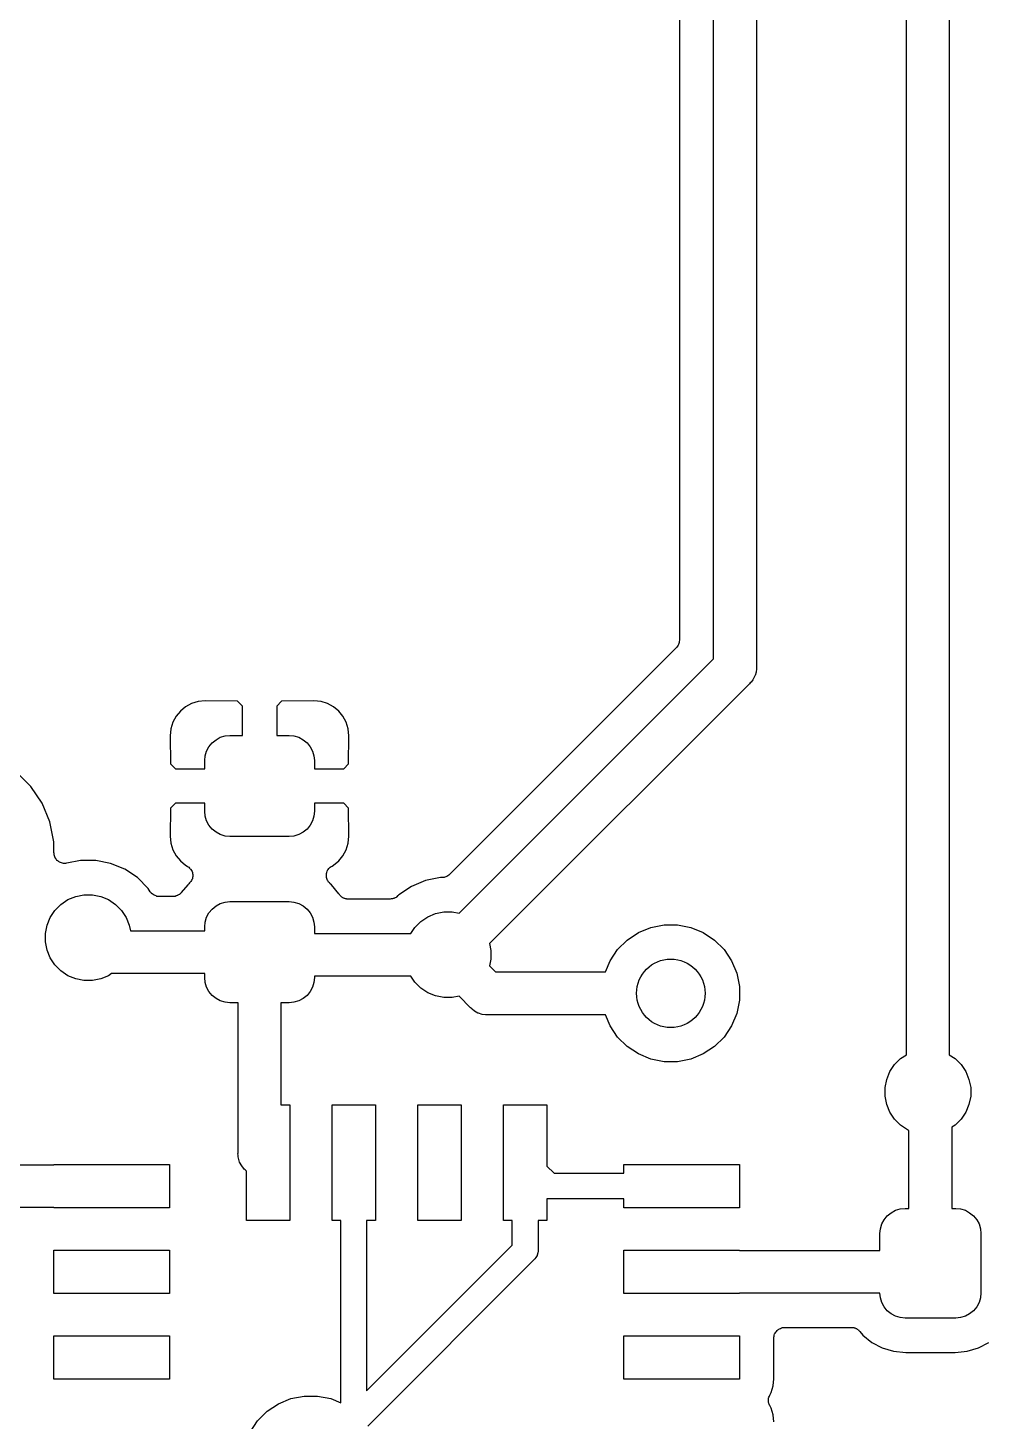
# Model space of a CAD drawing. Extents: x 113.2 to 188.8, y -123.8 to -78.2.
# Drawn here: x 157.05 to 162.61, y -111.52 to -103.39 of the extents above; entities that cross this region are included whole.
import ezdxf

# ---------------------------------------------------------------- set-up
doc = ezdxf.new("R2010")
doc.units = 0
doc.layers.add('BLACK', color=7, linetype='CONTINUOUS')

msp = doc.modelspace()

# ---------------------------------------------------------------- linework, layer by layer
at = {"layer": 'BLACK', "linetype": 'CONTINUOUS'}
for p, q in [((161.05, -107.073), (161.05, -97.4311)), ((161.3, -97.4768), (161.3, -107.119)), ((162.425, -99.9061), (162.425, -109.383)), ((162.175, -109.383), (162.175, -99.9605)), ((160.85, -103.078), (160.85, -106.964)), ((160.842, -106.994), (160.839, -106.999)), ((160.845, -106.989), (160.842, -106.994)), ((160.847, -106.983), (160.845, -106.989)), ((160.845, -106.989), (160.845, -106.989)), ((160.845, -106.989), (160.845, -106.989)), ((160.849, -106.977), (160.847, -106.983)), ((160.85, -106.965), (160.849, -106.971)), ((160.849, -106.971), (160.849, -106.977)), ((160.849, -106.977), (160.849, -106.977)), ((160.849, -106.977), (160.849, -106.977)), ((160.85, -106.964), (160.85, -106.965)), ((160.85, -106.965), (160.85, -106.965)), ((160.85, -106.965), (160.85, -106.965)), ((160.85, -106.965), (160.85, -106.965)), ((160.832, -107.009), (159.509, -108.332)), ((159.666, -108.457), (161.05, -107.073)), ((160.835, -107.004), (160.832, -107.009)), ((160.839, -107), (160.835, -107.004)), ((160.839, -106.999), (160.839, -107)), ((160.839, -107), (160.839, -107)), ((161.298, -107.15), (161.292, -107.171)), ((161.3, -107.131), (161.298, -107.15)), ((161.3, -107.119), (161.301, -107.125)), ((161.301, -107.125), (161.3, -107.131)), ((161.3, -107.131), (161.3, -107.131)), ((161.259, -107.218), (159.843, -108.634)), ((161.264, -107.214), (161.259, -107.218)), ((161.268, -107.209), (161.264, -107.214)), ((161.279, -107.195), (161.268, -107.209)), ((161.268, -107.209), (161.268, -107.209)), ((161.291, -107.173), (161.279, -107.195)), ((161.292, -107.171), (161.291, -107.173)), ((158.083, -107.319), (158.041, -107.323)), ((158.271, -107.32), (158.083, -107.319)), ((158.3, -107.349), (158.271, -107.32)), ((158.529, -107.32), (158.5, -107.349)), ((158.717, -107.319), (158.529, -107.32)), ((158.759, -107.323), (158.717, -107.319)), ((157.938, -107.378), (157.913, -107.408)), ((157.968, -107.353), (157.938, -107.378)), ((158.003, -107.334), (157.968, -107.353)), ((158.041, -107.323), (158.003, -107.334)), ((158.3, -107.52), (158.3, -107.349)), ((158.5, -107.349), (158.5, -107.52)), ((158.797, -107.334), (158.759, -107.323)), ((158.832, -107.353), (158.797, -107.334)), ((158.862, -107.378), (158.832, -107.353)), ((158.887, -107.408), (158.862, -107.378)), ((157.883, -107.481), (157.879, -107.523)), ((157.894, -107.443), (157.883, -107.481)), ((157.913, -107.408), (157.894, -107.443)), ((158.906, -107.443), (158.887, -107.408)), ((158.917, -107.481), (158.906, -107.443)), ((158.921, -107.523), (158.917, -107.481)), ((157.879, -107.523), (157.88, -107.686)), ((158.105, -107.586), (158.123, -107.563)), ((158.123, -107.563), (158.146, -107.545)), ((158.146, -107.545), (158.171, -107.531)), ((158.171, -107.531), (158.199, -107.523)), ((158.199, -107.523), (158.227, -107.52)), ((158.227, -107.52), (158.3, -107.52)), ((158.5, -107.52), (158.572, -107.52)), ((158.572, -107.52), (158.601, -107.523)), ((158.601, -107.523), (158.629, -107.531)), ((158.629, -107.531), (158.654, -107.545)), ((158.654, -107.545), (158.677, -107.563)), ((158.677, -107.563), (158.695, -107.586)), ((158.92, -107.686), (158.921, -107.523)), ((158.08, -107.667), (158.083, -107.639)), ((158.083, -107.639), (158.091, -107.611)), ((158.091, -107.611), (158.105, -107.586)), ((158.695, -107.586), (158.709, -107.611)), ((158.709, -107.611), (158.717, -107.639)), ((158.717, -107.639), (158.72, -107.667)), ((157.88, -107.686), (157.909, -107.715)), ((157.909, -107.715), (158.08, -107.715)), ((158.08, -107.715), (158.08, -107.667)), ((158.72, -107.667), (158.72, -107.715)), ((158.72, -107.715), (158.891, -107.715)), ((158.891, -107.715), (158.92, -107.686)), ((157.066, -107.818), (156.982, -107.734)), ((157.132, -107.916), (157.066, -107.818)), ((157.177, -108.025), (157.132, -107.916)), ((157.88, -107.944), (157.879, -108.107)), ((157.909, -107.915), (157.88, -107.944)), ((158.08, -107.915), (157.909, -107.915)), ((158.08, -107.962), (158.08, -107.915)), ((158.083, -107.991), (158.08, -107.962)), ((158.72, -107.962), (158.717, -107.991)), ((158.891, -107.915), (158.72, -107.915)), ((158.72, -107.915), (158.72, -107.962)), ((158.92, -107.944), (158.891, -107.915)), ((158.921, -108.107), (158.92, -107.944)), ((157.2, -108.141), (157.177, -108.025)), ((158.091, -108.019), (158.083, -107.991)), ((158.105, -108.044), (158.091, -108.019)), ((158.123, -108.067), (158.105, -108.044)), ((158.695, -108.044), (158.677, -108.067)), ((158.709, -108.019), (158.695, -108.044)), ((158.717, -107.991), (158.709, -108.019)), ((157.879, -108.107), (157.883, -108.149)), ((158.146, -108.085), (158.123, -108.067)), ((158.171, -108.099), (158.146, -108.085)), ((158.199, -108.107), (158.171, -108.099)), ((158.227, -108.11), (158.199, -108.107)), ((158.572, -108.11), (158.227, -108.11)), ((158.601, -108.107), (158.572, -108.11)), ((158.629, -108.099), (158.601, -108.107)), ((158.654, -108.085), (158.629, -108.099)), ((158.677, -108.067), (158.654, -108.085)), ((158.917, -108.149), (158.921, -108.107)), ((157.2, -108.204), (157.2, -108.141)), ((157.201, -108.21), (157.2, -108.204)), ((157.201, -108.216), (157.201, -108.21)), ((157.201, -108.217), (157.201, -108.216)), ((157.201, -108.216), (157.201, -108.216)), ((157.883, -108.149), (157.894, -108.187)), ((157.894, -108.187), (157.913, -108.222)), ((158.887, -108.222), (158.906, -108.187)), ((158.906, -108.187), (158.917, -108.149)), ((157.203, -108.222), (157.201, -108.217)), ((157.205, -108.228), (157.203, -108.222)), ((157.208, -108.234), (157.205, -108.228)), ((157.205, -108.228), (157.205, -108.228)), ((157.205, -108.228), (157.205, -108.228)), ((157.21, -108.239), (157.208, -108.234)), ((157.211, -108.239), (157.21, -108.239)), ((157.21, -108.239), (157.21, -108.239)), ((157.214, -108.244), (157.211, -108.239)), ((157.218, -108.248), (157.214, -108.244)), ((157.218, -108.249), (157.218, -108.248)), ((157.223, -108.252), (157.218, -108.249)), ((157.218, -108.249), (157.218, -108.249)), ((157.227, -108.256), (157.223, -108.252)), ((157.228, -108.256), (157.227, -108.256)), ((157.233, -108.259), (157.228, -108.256)), ((157.228, -108.256), (157.228, -108.256)), ((157.238, -108.262), (157.233, -108.259)), ((157.244, -108.264), (157.238, -108.262)), ((157.238, -108.262), (157.238, -108.262)), ((157.238, -108.262), (157.238, -108.262)), ((157.25, -108.266), (157.244, -108.264)), ((157.256, -108.267), (157.25, -108.266)), ((157.25, -108.266), (157.25, -108.266)), ((157.25, -108.266), (157.25, -108.266)), ((157.262, -108.267), (157.256, -108.267)), ((157.268, -108.267), (157.262, -108.267)), ((157.262, -108.267), (157.262, -108.267)), ((157.262, -108.267), (157.262, -108.267)), ((157.274, -108.266), (157.268, -108.267)), ((157.275, -108.266), (157.274, -108.266)), ((157.356, -108.25), (157.275, -108.266)), ((157.275, -108.266), (157.275, -108.266)), ((157.275, -108.266), (157.275, -108.266)), ((157.275, -108.266), (157.275, -108.266)), ((157.444, -108.25), (157.356, -108.25)), ((157.531, -108.267), (157.444, -108.25)), ((157.613, -108.301), (157.531, -108.267)), ((157.913, -108.222), (157.938, -108.252)), ((157.938, -108.252), (157.968, -108.277)), ((157.968, -108.277), (157.977, -108.282)), ((157.977, -108.282), (157.978, -108.282)), ((157.978, -108.282), (157.978, -108.282)), ((157.978, -108.282), (157.978, -108.282)), ((157.978, -108.282), (157.978, -108.282)), ((157.978, -108.282), (157.983, -108.286)), ((157.983, -108.286), (157.988, -108.289)), ((157.988, -108.289), (157.988, -108.289)), ((157.988, -108.289), (157.988, -108.289)), ((157.988, -108.289), (157.992, -108.294)), ((157.992, -108.294), (157.996, -108.298)), ((157.996, -108.298), (157.997, -108.298)), ((157.997, -108.298), (157.997, -108.298)), ((157.997, -108.298), (158, -108.303)), ((158.801, -108.302), (158.804, -108.297)), ((158.804, -108.297), (158.808, -108.293)), ((158.804, -108.297), (158.804, -108.297)), ((158.804, -108.297), (158.804, -108.297)), ((158.808, -108.293), (158.813, -108.289)), ((158.813, -108.288), (158.818, -108.285)), ((158.813, -108.289), (158.813, -108.288)), ((158.813, -108.289), (158.813, -108.289)), ((158.818, -108.285), (158.823, -108.282)), ((158.823, -108.282), (158.832, -108.277)), ((158.832, -108.277), (158.862, -108.252)), ((158.862, -108.252), (158.887, -108.222)), ((157.687, -108.35), (157.613, -108.301)), ((157.75, -108.413), (157.687, -108.35)), ((157.996, -108.377), (157.992, -108.381)), ((158, -108.372), (157.996, -108.377)), ((157.996, -108.377), (157.996, -108.377)), ((157.996, -108.377), (157.996, -108.377)), ((158, -108.303), (158.003, -108.308)), ((158.003, -108.367), (158, -108.372)), ((158.003, -108.308), (158.003, -108.308)), ((158.003, -108.308), (158.003, -108.308)), ((158.003, -108.308), (158.006, -108.314)), ((158.005, -108.361), (158.003, -108.367)), ((158.003, -108.367), (158.003, -108.367)), ((158.003, -108.367), (158.003, -108.367)), ((158.008, -108.356), (158.005, -108.361)), ((158.006, -108.314), (158.008, -108.319)), ((158.008, -108.319), (158.008, -108.32)), ((158.008, -108.32), (158.008, -108.32)), ((158.008, -108.32), (158.009, -108.325)), ((158.009, -108.35), (158.008, -108.356)), ((158.008, -108.356), (158.008, -108.356)), ((158.008, -108.356), (158.008, -108.356)), ((158.009, -108.325), (158.01, -108.331)), ((158.01, -108.344), (158.009, -108.35)), ((158.01, -108.331), (158.01, -108.332)), ((158.01, -108.332), (158.01, -108.332)), ((158.01, -108.332), (158.01, -108.338)), ((158.01, -108.338), (158.01, -108.344)), ((158.01, -108.344), (158.01, -108.344)), ((158.01, -108.344), (158.01, -108.344)), ((158.79, -108.331), (158.791, -108.325)), ((158.79, -108.337), (158.79, -108.331)), ((158.79, -108.331), (158.79, -108.331)), ((158.79, -108.331), (158.79, -108.331)), ((158.79, -108.343), (158.79, -108.337)), ((158.791, -108.349), (158.79, -108.343)), ((158.79, -108.343), (158.79, -108.343)), ((158.79, -108.343), (158.79, -108.343)), ((158.791, -108.325), (158.792, -108.319)), ((158.792, -108.355), (158.791, -108.349)), ((158.792, -108.319), (158.795, -108.313)), ((158.792, -108.319), (158.792, -108.319)), ((158.792, -108.319), (158.792, -108.319)), ((158.794, -108.361), (158.792, -108.355)), ((158.792, -108.355), (158.792, -108.355)), ((158.792, -108.355), (158.792, -108.355)), ((158.797, -108.366), (158.794, -108.361)), ((158.795, -108.313), (158.797, -108.308)), ((158.797, -108.307), (158.801, -108.302)), ((158.797, -108.308), (158.797, -108.307)), ((158.797, -108.307), (158.797, -108.307)), ((158.797, -108.367), (158.797, -108.366)), ((158.797, -108.366), (158.797, -108.366)), ((158.8, -108.371), (158.797, -108.367)), ((158.803, -108.377), (158.8, -108.371)), ((158.808, -108.381), (158.803, -108.377)), ((158.803, -108.377), (158.803, -108.377)), ((158.803, -108.377), (158.803, -108.377)), ((159.369, -108.367), (159.287, -108.401)), ((159.456, -108.35), (159.369, -108.367)), ((159.464, -108.35), (159.456, -108.35)), ((159.47, -108.349), (159.464, -108.35)), ((159.476, -108.349), (159.47, -108.349)), ((159.477, -108.349), (159.476, -108.349)), ((159.476, -108.349), (159.476, -108.349)), ((159.482, -108.347), (159.477, -108.349)), ((159.488, -108.346), (159.482, -108.347)), ((159.493, -108.343), (159.488, -108.345)), ((159.488, -108.345), (159.488, -108.345)), ((159.488, -108.345), (159.488, -108.346)), ((159.499, -108.34), (159.493, -108.343)), ((159.504, -108.336), (159.499, -108.339)), ((159.499, -108.339), (159.499, -108.34)), ((159.499, -108.34), (159.499, -108.34)), ((159.508, -108.332), (159.504, -108.336)), ((159.509, -108.332), (159.508, -108.332)), ((159.509, -108.332), (159.509, -108.332)), ((159.509, -108.332), (159.509, -108.332)), ((159.509, -108.332), (159.509, -108.332)), ((157.282, -108.478), (157.327, -108.46)), ((157.327, -108.46), (157.375, -108.45)), ((157.375, -108.45), (157.425, -108.45)), ((157.425, -108.45), (157.473, -108.46)), ((157.473, -108.46), (157.518, -108.478)), ((157.762, -108.432), (157.75, -108.413)), ((157.766, -108.437), (157.762, -108.432)), ((157.77, -108.441), (157.766, -108.437)), ((157.77, -108.442), (157.77, -108.441)), ((157.77, -108.441), (157.77, -108.441)), ((157.774, -108.445), (157.77, -108.442)), ((157.779, -108.449), (157.774, -108.445)), ((157.785, -108.452), (157.779, -108.449)), ((157.779, -108.449), (157.779, -108.449)), ((157.779, -108.449), (157.779, -108.449)), ((157.79, -108.455), (157.785, -108.452)), ((157.796, -108.457), (157.79, -108.455)), ((157.79, -108.455), (157.79, -108.455)), ((157.79, -108.455), (157.79, -108.455)), ((157.801, -108.459), (157.796, -108.457)), ((157.802, -108.459), (157.801, -108.459)), ((157.808, -108.459), (157.802, -108.459)), ((157.802, -108.459), (157.802, -108.459)), ((157.814, -108.46), (157.808, -108.459)), ((157.895, -108.46), (157.814, -108.46)), ((157.814, -108.46), (157.814, -108.46)), ((157.814, -108.46), (157.814, -108.46)), ((157.814, -108.46), (157.814, -108.46)), ((157.814, -108.46), (157.814, -108.46)), ((157.898, -108.46), (157.895, -108.46)), ((157.9, -108.46), (157.898, -108.46)), ((157.904, -108.459), (157.9, -108.46)), ((157.907, -108.459), (157.904, -108.459)), ((157.91, -108.458), (157.907, -108.459)), ((157.912, -108.457), (157.91, -108.458)), ((157.916, -108.456), (157.912, -108.457)), ((157.919, -108.455), (157.916, -108.456)), ((157.921, -108.454), (157.919, -108.455)), ((157.924, -108.453), (157.921, -108.454)), ((157.927, -108.451), (157.924, -108.453)), ((157.93, -108.449), (157.927, -108.451)), ((157.932, -108.448), (157.93, -108.449)), ((157.934, -108.446), (157.932, -108.448)), ((157.936, -108.444), (157.934, -108.446)), ((157.939, -108.442), (157.936, -108.444)), ((157.941, -108.44), (157.939, -108.442)), ((157.943, -108.438), (157.941, -108.44)), ((157.981, -108.391), (157.943, -108.437)), ((157.943, -108.437), (157.943, -108.438)), ((157.987, -108.386), (157.981, -108.391)), ((157.992, -108.381), (157.987, -108.386)), ((158.812, -108.385), (158.808, -108.381)), ((158.812, -108.386), (158.812, -108.385)), ((158.812, -108.385), (158.812, -108.385)), ((158.813, -108.386), (158.812, -108.386)), ((158.812, -108.386), (158.812, -108.386)), ((158.819, -108.391), (158.813, -108.386)), ((158.863, -108.445), (158.819, -108.391)), ((158.864, -108.447), (158.863, -108.445)), ((158.866, -108.449), (158.864, -108.447)), ((158.868, -108.452), (158.866, -108.449)), ((158.87, -108.454), (158.868, -108.452)), ((158.872, -108.456), (158.87, -108.454)), ((158.874, -108.458), (158.872, -108.456)), ((158.877, -108.461), (158.874, -108.458)), ((159.206, -108.457), (159.202, -108.461)), ((159.207, -108.457), (159.206, -108.457)), ((159.213, -108.45), (159.207, -108.457)), ((159.207, -108.457), (159.207, -108.457)), ((159.207, -108.457), (159.207, -108.457)), ((159.207, -108.457), (159.207, -108.457)), ((159.287, -108.401), (159.213, -108.45)), ((159.565, -108.558), (159.666, -108.457)), ((159.666, -108.457), (159.666, -108.457)), ((157.178, -108.582), (157.206, -108.541)), ((157.206, -108.541), (157.241, -108.506)), ((157.241, -108.506), (157.282, -108.478)), ((157.518, -108.478), (157.559, -108.506)), ((157.559, -108.506), (157.594, -108.541)), ((157.594, -108.541), (157.622, -108.582)), ((158.105, -108.556), (158.123, -108.533)), ((158.123, -108.533), (158.146, -108.515)), ((158.146, -108.515), (158.171, -108.501)), ((158.171, -108.501), (158.199, -108.493)), ((158.199, -108.493), (158.227, -108.49)), ((158.227, -108.49), (158.572, -108.49)), ((158.572, -108.49), (158.601, -108.493)), ((158.601, -108.493), (158.629, -108.501)), ((158.629, -108.501), (158.654, -108.515)), ((158.654, -108.515), (158.677, -108.533)), ((158.677, -108.533), (158.695, -108.556)), ((158.879, -108.462), (158.877, -108.461)), ((158.881, -108.464), (158.879, -108.462)), ((158.884, -108.466), (158.881, -108.464)), ((158.887, -108.468), (158.884, -108.466)), ((158.889, -108.469), (158.887, -108.468)), ((158.892, -108.47), (158.889, -108.469)), ((158.895, -108.471), (158.892, -108.47)), ((158.898, -108.472), (158.895, -108.471)), ((158.901, -108.473), (158.898, -108.472)), ((158.903, -108.474), (158.901, -108.473)), ((158.907, -108.474), (158.903, -108.474)), ((158.91, -108.475), (158.907, -108.474)), ((158.913, -108.475), (158.91, -108.475)), ((158.916, -108.475), (158.913, -108.475)), ((158.917, -108.475), (158.916, -108.475)), ((159.163, -108.475), (158.917, -108.475)), ((159.168, -108.474), (159.163, -108.475)), ((159.174, -108.474), (159.168, -108.474)), ((159.175, -108.474), (159.174, -108.474)), ((159.174, -108.474), (159.174, -108.474)), ((159.18, -108.472), (159.175, -108.474)), ((159.186, -108.471), (159.18, -108.472)), ((159.187, -108.47), (159.186, -108.47)), ((159.186, -108.47), (159.186, -108.471)), ((159.192, -108.468), (159.187, -108.47)), ((159.197, -108.465), (159.192, -108.468)), ((159.202, -108.461), (159.197, -108.464)), ((159.197, -108.464), (159.197, -108.465)), ((159.197, -108.465), (159.197, -108.465)), ((157.16, -108.627), (157.178, -108.582)), ((157.622, -108.582), (157.64, -108.627)), ((158.08, -108.637), (158.083, -108.609)), ((158.083, -108.609), (158.091, -108.581)), ((158.091, -108.581), (158.105, -108.556)), ((158.695, -108.556), (158.709, -108.581)), ((158.709, -108.581), (158.717, -108.609)), ((158.717, -108.609), (158.72, -108.637)), ((159.306, -108.641), (159.341, -108.606)), ((159.341, -108.606), (159.382, -108.578)), ((159.382, -108.578), (159.427, -108.56)), ((159.427, -108.56), (159.475, -108.55)), ((159.475, -108.55), (159.525, -108.55)), ((159.525, -108.55), (159.565, -108.558)), ((157.15, -108.675), (157.16, -108.627)), ((157.15, -108.725), (157.15, -108.675)), ((157.64, -108.627), (157.647, -108.66)), ((157.647, -108.66), (158.08, -108.66)), ((158.08, -108.66), (158.08, -108.637)), ((158.72, -108.637), (158.72, -108.675)), ((158.72, -108.675), (159.283, -108.675)), ((159.283, -108.675), (159.306, -108.641)), ((159.843, -108.634), (159.742, -108.735)), ((159.843, -108.634), (159.843, -108.634)), ((160.545, -108.714), (160.611, -108.671)), ((160.611, -108.671), (160.683, -108.64)), ((160.683, -108.64), (160.761, -108.625)), ((160.761, -108.625), (160.839, -108.625)), ((160.839, -108.625), (160.917, -108.64)), ((160.917, -108.64), (160.989, -108.671)), ((160.989, -108.671), (161.055, -108.714)), ((157.16, -108.773), (157.15, -108.725)), ((157.178, -108.818), (157.16, -108.773)), ((159.742, -108.735), (159.75, -108.775)), ((159.75, -108.775), (159.75, -108.825)), ((160.446, -108.836), (160.489, -108.77)), ((160.489, -108.77), (160.545, -108.714)), ((161.055, -108.714), (161.111, -108.77)), ((161.111, -108.77), (161.154, -108.836)), ((157.206, -108.859), (157.178, -108.818)), ((157.241, -108.894), (157.206, -108.859)), ((159.75, -108.825), (159.742, -108.865)), ((159.742, -108.865), (159.777, -108.9)), ((160.419, -108.9), (160.446, -108.836)), ((161.154, -108.836), (161.185, -108.908)), ((157.282, -108.922), (157.241, -108.894)), ((157.327, -108.94), (157.282, -108.922)), ((157.375, -108.95), (157.327, -108.94)), ((157.473, -108.94), (157.425, -108.95)), ((157.518, -108.922), (157.473, -108.94)), ((157.536, -108.91), (157.518, -108.922)), ((158.08, -108.91), (157.536, -108.91)), ((158.08, -108.932), (158.08, -108.91)), ((158.083, -108.961), (158.08, -108.932)), ((158.72, -108.932), (158.717, -108.961)), ((159.283, -108.925), (158.72, -108.925)), ((158.72, -108.925), (158.72, -108.932)), ((159.306, -108.959), (159.283, -108.925)), ((159.777, -108.9), (160.419, -108.9)), ((161.185, -108.908), (161.2, -108.986)), ((157.425, -108.95), (157.375, -108.95)), ((158.091, -108.989), (158.083, -108.961)), ((158.105, -109.014), (158.091, -108.989)), ((158.123, -109.037), (158.105, -109.014)), ((158.695, -109.014), (158.677, -109.037)), ((158.709, -108.989), (158.695, -109.014)), ((158.717, -108.961), (158.709, -108.989)), ((159.341, -108.994), (159.306, -108.959)), ((159.382, -109.022), (159.341, -108.994)), ((159.427, -109.04), (159.382, -109.022)), ((161.2, -108.986), (161.2, -109.064)), ((158.146, -109.055), (158.123, -109.037)), ((158.171, -109.069), (158.146, -109.055)), ((158.199, -109.077), (158.171, -109.069)), ((158.227, -109.08), (158.199, -109.077)), ((158.275, -109.08), (158.227, -109.08)), ((158.275, -109.956), (158.275, -109.08)), ((158.572, -109.08), (158.525, -109.08)), ((158.525, -109.08), (158.525, -109.675)), ((158.601, -109.077), (158.572, -109.08)), ((158.629, -109.069), (158.601, -109.077)), ((158.654, -109.055), (158.629, -109.069)), ((158.677, -109.037), (158.654, -109.055)), ((159.475, -109.05), (159.427, -109.04)), ((159.525, -109.05), (159.475, -109.05)), ((159.565, -109.042), (159.525, -109.05)), ((159.632, -109.109), (159.565, -109.042)), ((159.636, -109.114), (159.632, -109.109)), ((161.2, -109.064), (161.185, -109.142)), ((159.641, -109.118), (159.636, -109.114)), ((159.655, -109.129), (159.641, -109.118)), ((159.674, -109.14), (159.655, -109.129)), ((159.677, -109.141), (159.674, -109.14)), ((159.7, -109.148), (159.677, -109.141)), ((159.719, -109.15), (159.7, -109.148)), ((159.725, -109.151), (159.719, -109.15)), ((159.719, -109.15), (159.719, -109.15)), ((159.731, -109.15), (159.725, -109.151)), ((160.419, -109.15), (159.731, -109.15)), ((160.446, -109.214), (160.419, -109.15)), ((161.185, -109.142), (161.154, -109.214)), ((160.489, -109.28), (160.446, -109.214)), ((161.154, -109.214), (161.111, -109.28)), ((160.545, -109.336), (160.489, -109.28)), ((160.611, -109.379), (160.545, -109.336)), ((161.055, -109.336), (160.989, -109.379)), ((161.111, -109.28), (161.055, -109.336)), ((160.683, -109.41), (160.611, -109.379)), ((160.761, -109.425), (160.683, -109.41)), ((160.839, -109.425), (160.761, -109.425)), ((160.917, -109.41), (160.839, -109.425)), ((160.989, -109.379), (160.917, -109.41)), ((162.106, -109.441), (162.141, -109.406)), ((162.141, -109.406), (162.175, -109.383)), ((162.425, -109.383), (162.459, -109.406)), ((162.459, -109.406), (162.494, -109.441)), ((162.06, -109.527), (162.078, -109.482)), ((162.078, -109.482), (162.106, -109.441)), ((162.494, -109.441), (162.522, -109.482)), ((162.522, -109.482), (162.54, -109.527)), ((162.05, -109.575), (162.06, -109.527)), ((162.05, -109.625), (162.05, -109.575)), ((162.54, -109.527), (162.55, -109.575)), ((162.55, -109.575), (162.55, -109.625)), ((158.525, -109.675), (158.577, -109.675)), ((158.577, -109.675), (158.577, -110.35)), ((158.823, -110.35), (158.823, -109.675)), ((158.823, -109.675), (159.077, -109.675)), ((159.077, -109.675), (159.077, -110.35)), ((159.323, -110.35), (159.323, -109.675)), ((159.323, -109.675), (159.577, -109.675)), ((159.577, -109.675), (159.577, -110.35)), ((159.823, -110.35), (159.823, -109.675)), ((159.823, -109.675), (160.077, -109.675)), ((160.077, -109.675), (160.077, -110.033)), ((162.06, -109.673), (162.05, -109.625)), ((162.078, -109.718), (162.06, -109.673)), ((162.54, -109.673), (162.522, -109.718)), ((162.55, -109.625), (162.54, -109.673)), ((162.106, -109.759), (162.078, -109.718)), ((162.141, -109.794), (162.106, -109.759)), ((162.494, -109.759), (162.459, -109.794)), ((162.522, -109.718), (162.494, -109.759)), ((162.182, -109.822), (162.141, -109.794)), ((162.19, -109.825), (162.182, -109.822)), ((162.19, -110.28), (162.19, -109.825)), ((162.459, -109.794), (162.44, -109.807)), ((162.44, -109.807), (162.44, -110.28)), ((158.274, -109.962), (158.275, -109.956)), ((158.275, -109.969), (158.274, -109.962)), ((158.276, -109.979), (158.275, -109.969)), ((158.277, -109.987), (158.276, -109.979)), ((158.284, -110.011), (158.277, -109.987)), ((156.68, -110.025), (157.2, -110.025)), ((157.2, -110.025), (157.2, -110.023)), ((157.2, -110.023), (157.875, -110.023)), ((157.875, -110.023), (157.875, -110.277)), ((158.296, -110.032), (158.284, -110.011)), ((158.307, -110.046), (158.296, -110.032)), ((158.311, -110.051), (158.307, -110.046)), ((158.316, -110.055), (158.311, -110.051)), ((158.323, -110.062), (158.316, -110.055)), ((158.323, -110.35), (158.323, -110.062)), ((160.077, -110.033), (160.119, -110.075)), ((160.119, -110.075), (160.525, -110.075)), ((160.525, -110.075), (160.525, -110.023)), ((160.525, -110.023), (161.2, -110.023)), ((161.2, -110.023), (161.2, -110.277)), ((160.084, -110.225), (160.077, -110.224)), ((160.077, -110.224), (160.077, -110.35)), ((160.087, -110.225), (160.084, -110.225)), ((160.084, -110.225), (160.084, -110.225)), ((160.091, -110.225), (160.087, -110.225)), ((160.525, -110.225), (160.091, -110.225)), ((160.525, -110.277), (160.525, -110.225)), ((157.2, -110.275), (156.68, -110.275)), ((157.2, -110.277), (157.2, -110.275)), ((157.875, -110.277), (157.2, -110.277)), ((161.2, -110.277), (160.525, -110.277)), ((162.045, -110.346), (162.063, -110.323)), ((162.063, -110.323), (162.086, -110.305)), ((162.086, -110.305), (162.111, -110.291)), ((162.111, -110.291), (162.139, -110.283)), ((162.139, -110.283), (162.167, -110.28)), ((162.167, -110.28), (162.19, -110.28)), ((162.44, -110.28), (162.463, -110.28)), ((162.463, -110.28), (162.491, -110.283)), ((162.491, -110.283), (162.519, -110.291)), ((162.519, -110.291), (162.544, -110.305)), ((162.544, -110.305), (162.567, -110.323)), ((162.567, -110.323), (162.585, -110.346)), ((158.577, -110.35), (158.323, -110.35)), ((158.875, -110.35), (158.823, -110.35)), ((158.875, -111.415), (158.875, -110.35)), ((159.077, -110.35), (159.025, -110.35)), ((159.025, -110.35), (159.025, -111.344)), ((159.577, -110.35), (159.323, -110.35)), ((159.875, -110.35), (159.823, -110.35)), ((159.875, -110.494), (159.875, -110.35)), ((160.077, -110.35), (160.025, -110.35)), ((160.025, -110.35), (160.025, -110.521)), ((162.02, -110.427), (162.023, -110.399)), ((162.023, -110.399), (162.031, -110.371)), ((162.031, -110.371), (162.045, -110.346)), ((162.585, -110.346), (162.599, -110.371)), ((162.599, -110.371), (162.607, -110.399)), ((162.607, -110.399), (162.61, -110.427)), ((162.02, -110.525), (162.02, -110.427)), ((162.61, -110.427), (162.61, -110.772)), ((157.2, -110.777), (157.2, -110.523)), ((157.2, -110.523), (157.875, -110.523)), ((157.875, -110.523), (157.875, -110.777)), ((159.025, -111.344), (159.875, -110.494)), ((160.007, -110.574), (160.003, -110.578)), ((160.013, -110.567), (160.007, -110.574)), ((160.02, -110.554), (160.013, -110.567)), ((160.024, -110.54), (160.02, -110.553)), ((160.02, -110.553), (160.02, -110.554)), ((160.025, -110.529), (160.024, -110.54)), ((160.025, -110.521), (160.025, -110.525)), ((160.025, -110.525), (160.025, -110.529)), ((160.025, -110.529), (160.025, -110.529)), ((160.525, -110.777), (160.525, -110.523)), ((160.525, -110.523), (161.2, -110.523)), ((161.2, -110.523), (161.2, -110.525)), ((161.2, -110.525), (162.02, -110.525)), ((160, -110.581), (159.031, -111.55)), ((160.003, -110.578), (160, -110.581)), ((157.875, -110.777), (157.2, -110.777)), ((161.2, -110.777), (160.525, -110.777)), ((162.02, -110.775), (161.2, -110.775)), ((161.2, -110.775), (161.2, -110.777)), ((162.023, -110.801), (162.02, -110.775)), ((162.031, -110.829), (162.023, -110.801)), ((162.607, -110.801), (162.599, -110.829)), ((162.61, -110.772), (162.607, -110.801)), ((162.045, -110.854), (162.031, -110.829)), ((162.063, -110.877), (162.045, -110.854)), ((162.086, -110.895), (162.063, -110.877)), ((162.111, -110.909), (162.086, -110.895)), ((162.544, -110.895), (162.519, -110.909)), ((162.567, -110.877), (162.544, -110.895)), ((162.585, -110.854), (162.567, -110.877)), ((162.599, -110.829), (162.585, -110.854)), ((161.435, -110.983), (161.44, -110.98)), ((161.44, -110.98), (161.44, -110.98)), ((161.44, -110.98), (161.441, -110.98)), ((161.441, -110.98), (161.446, -110.978)), ((161.446, -110.978), (161.452, -110.976)), ((161.452, -110.976), (161.452, -110.976)), ((161.452, -110.976), (161.452, -110.976)), ((161.452, -110.976), (161.458, -110.976)), ((161.458, -110.976), (161.464, -110.975)), ((161.464, -110.975), (161.855, -110.975)), ((161.855, -110.975), (161.856, -110.975)), ((161.856, -110.975), (161.859, -110.975)), ((161.859, -110.975), (161.862, -110.975)), ((161.862, -110.975), (161.865, -110.976)), ((161.865, -110.976), (161.868, -110.976)), ((161.868, -110.976), (161.871, -110.977)), ((161.871, -110.977), (161.874, -110.978)), ((161.874, -110.978), (161.877, -110.979)), ((161.877, -110.979), (161.88, -110.98)), ((161.88, -110.98), (161.883, -110.981)), ((161.883, -110.981), (161.885, -110.982)), ((162.139, -110.917), (162.111, -110.909)), ((162.167, -110.92), (162.139, -110.917)), ((162.463, -110.92), (162.167, -110.92)), ((162.491, -110.917), (162.463, -110.92)), ((162.519, -110.909), (162.491, -110.917)), ((157.2, -111.277), (157.2, -111.023)), ((157.2, -111.023), (157.875, -111.023)), ((157.875, -111.023), (157.875, -111.277)), ((160.525, -111.277), (160.525, -111.023)), ((160.525, -111.023), (161.2, -111.023)), ((161.2, -111.023), (161.2, -111.277)), ((161.401, -111.037), (161.402, -111.031)), ((161.401, -111.038), (161.401, -111.037)), ((161.401, -111.037), (161.401, -111.037)), ((161.401, -111.037), (161.401, -111.037)), ((161.401, -111.037), (161.401, -111.037)), ((161.401, -111.274), (161.401, -111.038)), ((161.402, -111.031), (161.403, -111.025)), ((161.403, -111.025), (161.404, -111.019)), ((161.403, -111.025), (161.403, -111.025)), ((161.403, -111.025), (161.403, -111.025)), ((161.404, -111.019), (161.406, -111.013)), ((161.406, -111.013), (161.409, -111.008)), ((161.406, -111.013), (161.406, -111.013)), ((161.406, -111.013), (161.406, -111.013)), ((161.409, -111.008), (161.412, -111.003)), ((161.412, -111.002), (161.416, -110.998)), ((161.412, -111.003), (161.412, -111.002)), ((161.412, -111.003), (161.412, -111.003)), ((161.416, -110.998), (161.42, -110.993)), ((161.42, -110.993), (161.425, -110.989)), ((161.42, -110.993), (161.42, -110.993)), ((161.42, -110.993), (161.42, -110.993)), ((161.425, -110.989), (161.429, -110.986)), ((161.429, -110.986), (161.43, -110.985)), ((161.43, -110.985), (161.435, -110.983)), ((161.43, -110.985), (161.43, -110.985)), ((161.885, -110.982), (161.888, -110.984)), ((161.888, -110.984), (161.891, -110.986)), ((161.891, -110.986), (161.893, -110.988)), ((161.893, -110.988), (161.895, -110.989)), ((161.895, -110.989), (161.898, -110.992)), ((161.898, -110.992), (161.9, -110.994)), ((161.9, -110.994), (161.902, -110.996)), ((161.902, -110.996), (161.904, -110.998)), ((161.904, -110.998), (161.921, -111.019)), ((161.921, -111.019), (161.974, -111.062)), ((161.974, -111.062), (162.034, -111.094)), ((162.596, -111.094), (162.656, -111.062)), ((162.034, -111.094), (162.1, -111.114)), ((162.1, -111.114), (162.171, -111.121)), ((162.171, -111.121), (162.459, -111.121)), ((162.459, -111.121), (162.53, -111.114)), ((162.53, -111.114), (162.596, -111.094)), ((157.875, -111.277), (157.2, -111.277)), ((161.2, -111.277), (160.525, -111.277)), ((161.397, -111.316), (161.401, -111.274)), ((158.583, -111.39), (158.661, -111.375)), ((158.661, -111.375), (158.739, -111.375)), ((158.739, -111.375), (158.817, -111.39)), ((161.37, -111.393), (161.371, -111.387)), ((161.371, -111.387), (161.372, -111.382)), ((161.372, -111.381), (161.375, -111.376)), ((161.372, -111.382), (161.372, -111.381)), ((161.372, -111.381), (161.372, -111.381)), ((161.375, -111.376), (161.377, -111.37)), ((161.377, -111.37), (161.386, -111.354)), ((161.386, -111.354), (161.397, -111.316)), ((158.389, -111.52), (158.445, -111.464)), ((158.445, -111.464), (158.511, -111.421)), ((158.511, -111.421), (158.583, -111.39)), ((158.817, -111.39), (158.875, -111.415)), ((161.37, -111.394), (161.37, -111.393)), ((161.37, -111.393), (161.37, -111.393)), ((161.37, -111.4), (161.37, -111.394)), ((161.37, -111.405), (161.37, -111.4)), ((161.37, -111.406), (161.37, -111.405)), ((161.371, -111.412), (161.37, -111.406)), ((161.37, -111.406), (161.37, -111.406)), ((161.372, -111.417), (161.371, -111.412)), ((161.372, -111.418), (161.372, -111.417)), ((161.374, -111.423), (161.372, -111.418)), ((161.372, -111.418), (161.372, -111.418)), ((161.376, -111.429), (161.374, -111.423)), ((161.377, -111.429), (161.376, -111.429)), ((161.377, -111.43), (161.377, -111.429)), ((161.377, -111.429), (161.377, -111.429)), ((161.377, -111.429), (161.377, -111.429)), ((161.386, -111.446), (161.377, -111.43)), ((161.397, -111.484), (161.386, -111.446)), ((158.346, -111.586), (158.389, -111.52)), ((161.401, -111.526), (161.397, -111.484))]:
    msp.add_line(p, q, dxfattribs=at)
at = {"layer": 'BLACK'}
msp.add_circle((160.8, -109.025), 0.2, dxfattribs=at)

doc.saveas('drawing.dxf')
